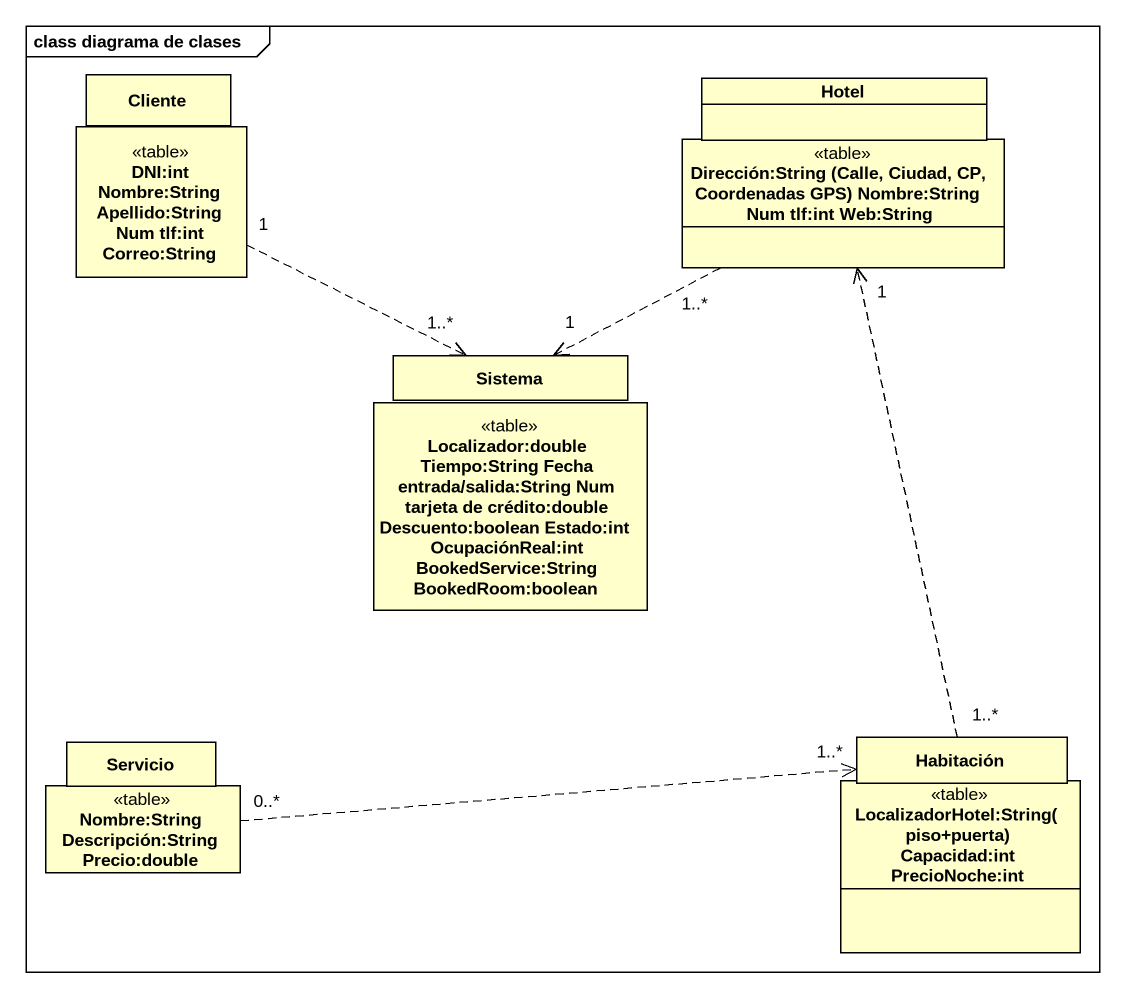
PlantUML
@startuml
mainframe class diagrama de clases
hide circle
hide empty members
class Cliente
class Hotel
class "DNI:int Nombre:String Apellido:String Num tlf:int Correo:String" as DNI_int_Nombre_String <<table>>
class "Dirección:String (Calle, Ciudad, CP, Coordenadas GPS) Nombre:String Num tlf:int Web:String" as Dirección_String_Calle <<table>>
class Sistema
class "Localizador:double Tiempo:String Fecha entrada/salida:String Num tarjeta de crédito:double Descuento:boolean Estado:int OcupaciónReal:int BookedService:String BookedRoom:boolean" as Localizador_double_Tiempo <<table>>
class Servicio
class Habitación
class "Nombre:String Descripción:String Precio:double" as Nombre_String_Descripción <<table>>
class "LocalizadorHotel:String(piso+puerta) Capacidad:int PrecioNoche:int" as LocalizadorHotel_String <<table>>
DNI_int_Nombre_String "1" .right.> "1..*" Sistema
Dirección_String_Calle "1..*" .left.> "1" Sistema
Habitación "1..*" .up.> "1" Dirección_String_Calle
Nombre_String_Descripción "0..*" .right.> "1..*" Habitación
@enduml
